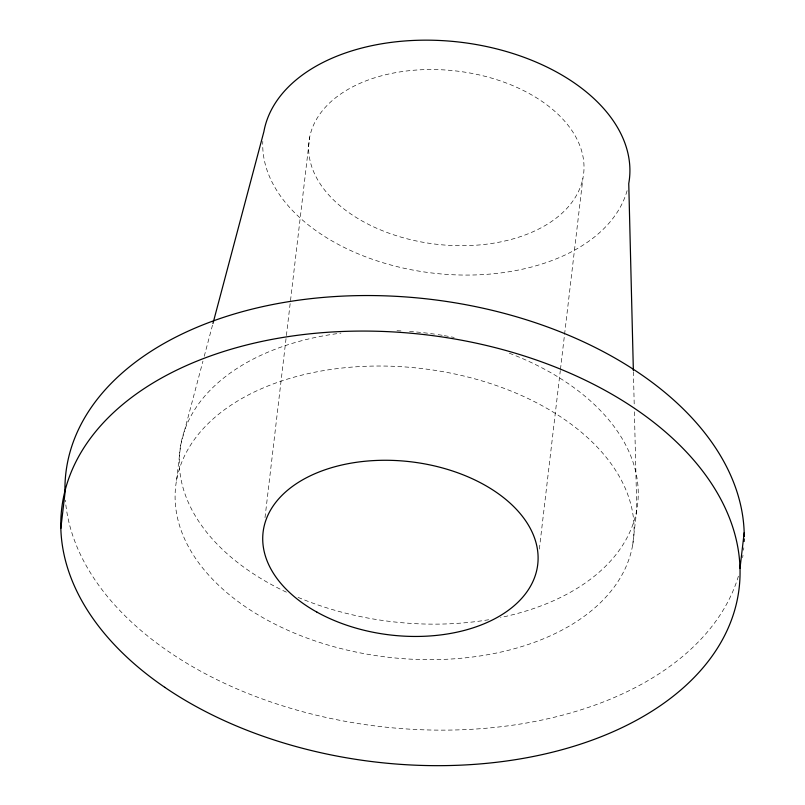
<?xml version="1.0" encoding="UTF-8"?>
<svg xmlns="http://www.w3.org/2000/svg" width="805" height="805" viewBox="0 0 805 805"><rect width="100%" height="100%" fill="white"/><g stroke="black" fill="none" stroke-linecap="round" stroke-linejoin="round"><path stroke-width="0.6" stroke-dasharray="4.03 3.02" d="M176.537 480.434L180.712 444.913L202.951 361.143M265.006 517.655L309.734 136.89M539.34 549.111L560.31 370.592M560.461 369.344L564.416 335.645M564.567 334.397L582.901 178.348A138.269 87.202 6.7 0 0 393.162 73.104A138.269 87.202 6.7 0 0 362.884 221.405A138.269 87.202 6.7 0 0 582.901 178.348M632.629 545.247A230.441 145.333 6.7 0 0 312.843 372.624A230.441 145.333 6.7 0 0 268.276 620.655A230.441 145.333 6.7 0 0 632.629 545.247L636.805 509.726L634.3 408.105M204.239 356.293L212.943 323.509M633.404 371.729L634.27 406.857M742.985 555.209A341.048 215.096 6.7 0 1 742.613 557.694M738.416 576.139A341.048 215.096 6.7 0 1 381.912 726.744A341.048 215.096 6.7 0 1 65.386 500.136M743.8 547.712A341.048 215.096 6.7 0 1 743.568 550.217M509.324 353.214A230.441 145.333 6.7 0 1 638.204 496.554A230.441 145.333 6.7 0 1 500.499 617.536M488.705 619.739A230.441 145.333 6.7 0 1 295.425 596.243M286.419 592.178A230.441 145.333 6.7 0 1 181.236 442.227A230.441 145.333 6.7 0 1 340.948 333.129M396.956 330.744A230.441 145.333 6.7 0 1 403.245 331.036M409.534 331.439A230.441 145.333 6.7 0 1 434.489 334.115M438.182 334.659A230.441 145.333 6.7 0 1 443.112 335.444M444.35 335.655A230.441 145.333 6.7 0 1 454.221 337.476M627.105 190.654A184.355 116.262 6.7 0 1 427.646 272.442A184.355 116.262 6.7 0 1 262.792 141.338"/><path stroke-width="1.21" d="M60.818 528.472L64.994 492.952A341.048 215.096 6.7 0 1 401.222 296.632A341.048 215.096 6.7 0 1 744.243 536.472M740.006 568.25L744.182 532.729M212.943 323.509L263.879 131.688A184.355 116.262 6.7 0 1 466.9 43.057A184.355 116.262 6.7 0 1 628.755 183.54L633.364 370.471M744.223 538.968A341.048 215.096 6.7 0 1 744.152 541.463M164.743 687.309A341.048 215.096 6.7 0 0 730.065 623.583A341.048 215.096 6.7 0 0 306.433 334.206A341.048 215.096 6.7 0 0 164.743 687.309M316.979 612.152A138.269 87.202 6.7 0 0 536.995 569.085A138.269 87.202 6.7 0 0 347.257 463.851A138.269 87.202 6.7 0 0 316.979 612.152"/></g></svg>
